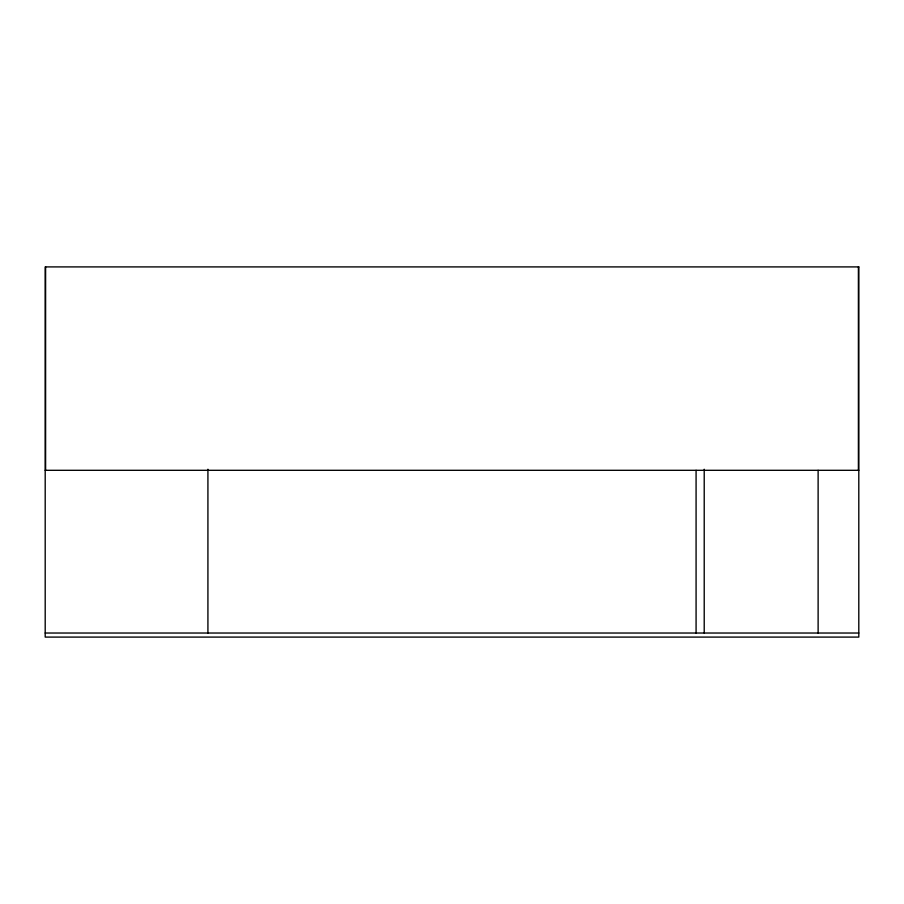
<?xml version="1.0" encoding="UTF-8"?>
<svg xmlns="http://www.w3.org/2000/svg" width="904" height="904" viewBox="0 0 904 904"><rect width="100%" height="100%" fill="white"/><g stroke="black" fill="none" stroke-linecap="round" stroke-linejoin="round"><path stroke-width="1.36" d="M45.2 470.306L858.8 470.306M45.2 633.026L858.8 633.026M858.393 266.906L858.393 470.306M818.12 470.306L818.12 633.026M704.216 469.232L704.216 633.026M696.08 470.306L696.08 633.026M207.92 469.232L207.92 633.026M45.607 266.906L45.607 470.306M858.8 266.906L45.2 266.906L45.2 637.094L858.8 637.094L858.8 266.906"/></g></svg>
